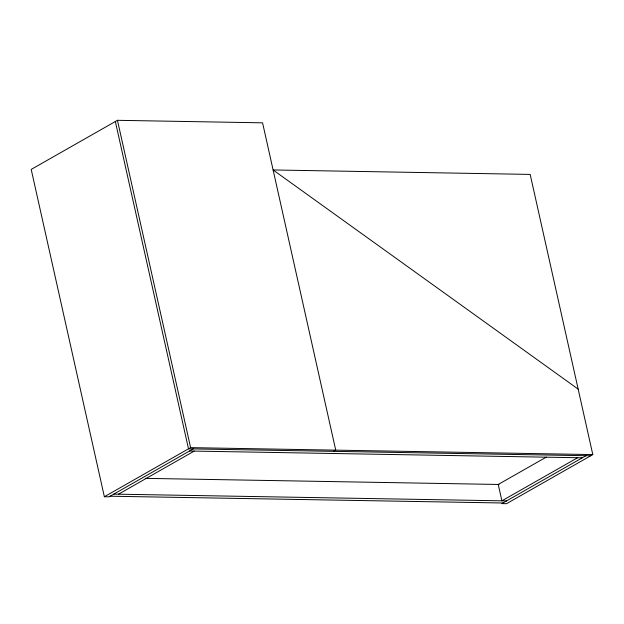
<?xml version="1.0" encoding="UTF-8"?>
<svg xmlns="http://www.w3.org/2000/svg" width="624" height="624" viewBox="0 0 624 624"><rect width="100%" height="100%" fill="white"/><g stroke="black" fill="none" stroke-linecap="round" stroke-linejoin="round"><path stroke-width="0.94" d="M333.629 451.339L335.735 450.146L262.571 122.827L117.452 120.315L31.2 169.416L104.364 496.735L109.06 496.813L193.206 448.913M104.364 496.735L190.616 447.634L592.8 454.584L530.174 174.408L273.109 169.962L578.167 389.126M118.482 494.2L194.212 451.09M546.203 457.158L498.241 484.458L501.899 500.822L577.629 457.72M586.006 455.699L501.86 503.599L506.548 503.685L592.8 454.584M590.694 455.785L188.51 448.835L115.346 121.516M189.524 451.012L582.325 457.798M145.22 478.358L499.036 484.474M113.786 494.114L506.594 500.908M110.105 496.213L502.913 502.999M117.452 120.315L190.616 447.634"/></g></svg>
